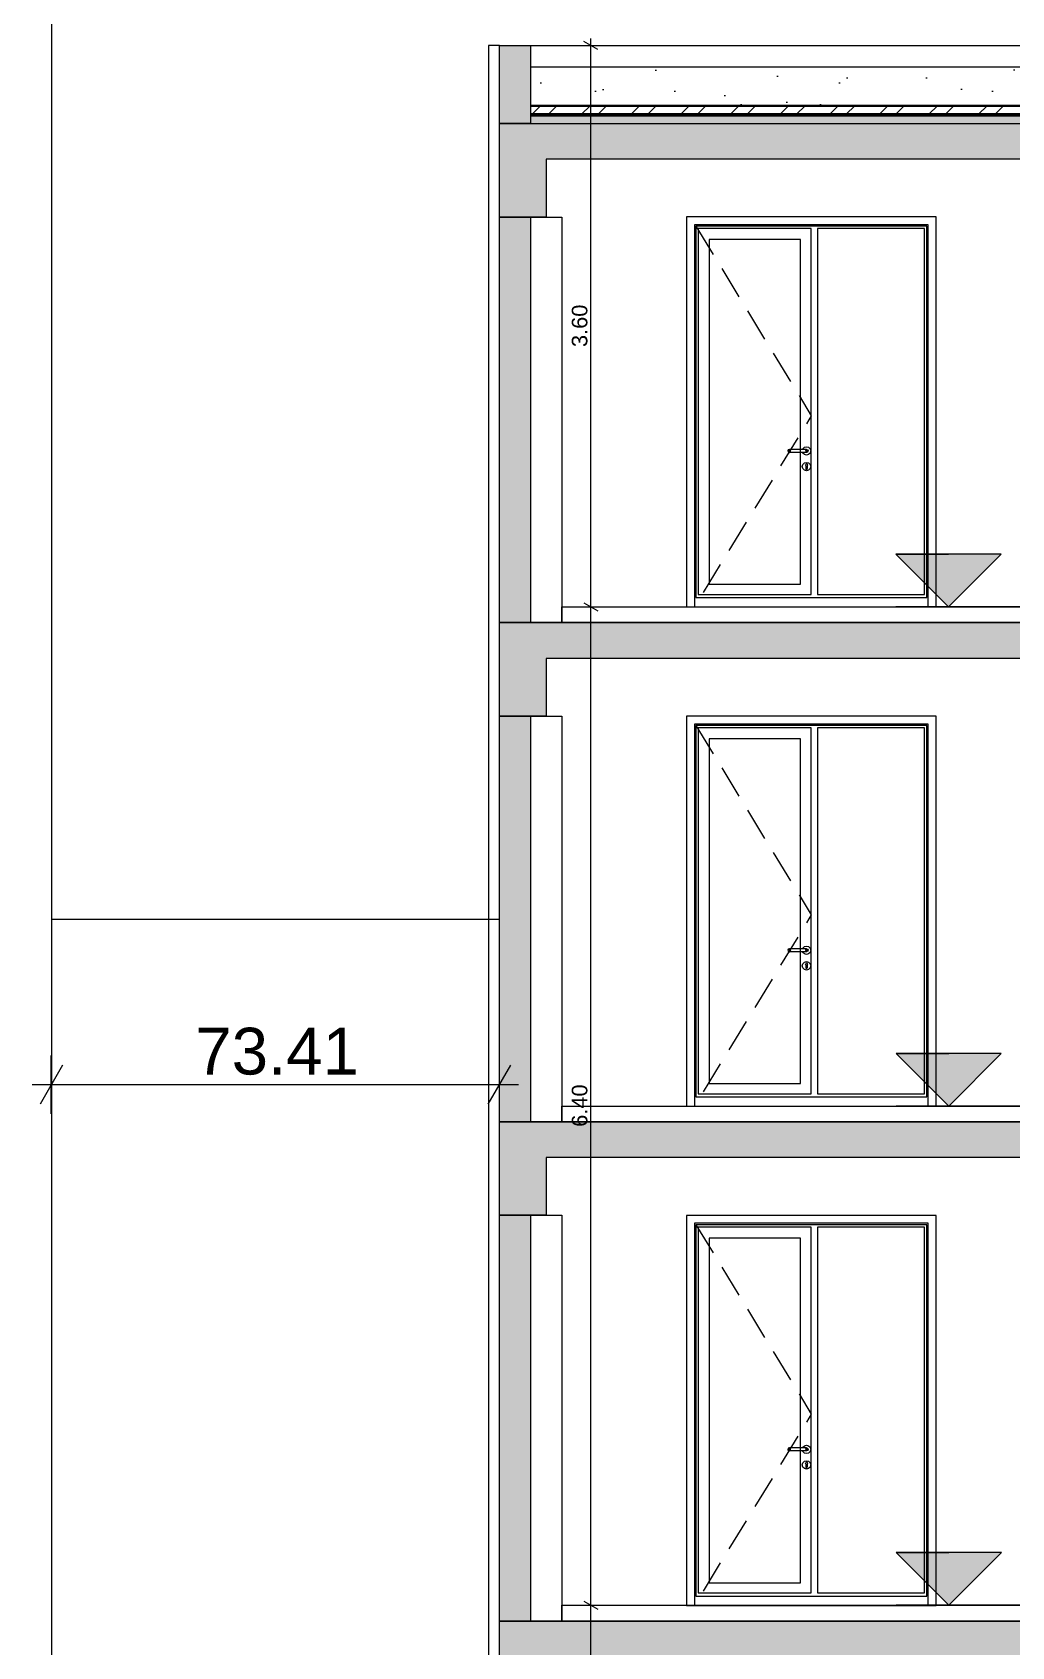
# Model space of a CAD drawing. Header units: millimetres. Extents: x 476571643 to 477489869, y 4620928210 to 4621294454.
# Drawn here: x 477453722 to 477460003, y 4621157020 to 4621167370 of the extents above; entities that cross this region are included whole.
import ezdxf

# ---------------------------------------------------------------- set-up
doc = ezdxf.new("R2010")
doc.units = ezdxf.units.MM
doc.header["$MEASUREMENT"] = 0
doc.linetypes.add('Hidden Line', pattern=[317.5, 211.666667, -105.833333])
for name, color, linetype, lineweight in [('0_0 Architecture_Pen_No__7', 7, 'Continuous', 0), ('0_Pen_No__1_Pen_No__250', 7, 'Continuous', 0), ('0_Pen_No__250_Pen_No__142', 142, 'Continuous', 0), ('2D Drafting - General_Pen_No__250_Pen_No__7', 7, 'Continuous', 0), ('2D Drafting - General_Pen_No__250_Pen_No__7_Pen_No__7', 7, 'Continuous', 0), ('2D Drafting - General_Pen_No__7_Pen_No__253', 252, 'Continuous', 0), ('Dimensioning - General_Pen_No__142', 142, 'Continuous', 0), ('gegmebi_Pen_No__7_Pen_No__250', 7, 'Continuous', 0), ('New_2D Drafting - General_Pen_No__250_Pen_No__7', 7, 'Continuous', 0), ('New_2D Drafting - General_Pen_No__250_Pen_No__7_Pen_No__250', 7, 'Continuous', 0), ('New_gegmebi_Pen_No__7_Pen_No__4', 7, 'Continuous', 0), ('New_reg_nak_Pen_No__7', 7, 'Continuous', 0), ('New_Structural - Bearing_Pen_No__1', 1, 'Continuous', 0), ('New_Structural - Bearing_Pen_No__253', 252, 'Continuous', 0), ('zoma_Pen_No__1', 1, 'Continuous', 0)]:
    doc.layers.add(name, color=color, linetype=linetype, lineweight=lineweight)
doc.layers.add('Dimensioning - General', color=7, linetype='Continuous')
doc.layers.add('zoma', color=7, linetype='Continuous')
doc.styles.add('GENERATED_STYLE_2', font='arial.ttf')
doc.linetypes.add('Break', pattern='A,0,[1,a-5 saxl бѓ’бѓђбѓ¦бѓ”бѓ‘бѓ”бѓ‘бѓ\x98_1.Shx,S=15.679026,R=0,X=0,Y=0],-1975.557214,0', length=1975.557214)
doc.dimstyles.new('GENERATED_STYLE__1', dxfattribs={"dimtxt": 100, "dimasz": 68.640772, "dimexe": 0.18, "dimexo": 0.0625, "dimgap": 0.09, "dimtad": 1, "dimlfac": 0.001, "dimzin": 0, "dimdsep": 46, "dimtxsty": 'GENERATED_STYLE_2', "dimblk": 'ARROWHEAD_2', "dimblk1": 'ARROWHEAD_2', "dimblk2": 'ARROWHEAD_2', "dimcen": 0.09, "dimse1": 1, "dimse2": 1, "dimclrd": 142, "dimclre": 142, "dimclrt": 142, "dimadec": 0, "dimazin": 0, "dimtfac": 1, "dimtdec": 4, "dimtmove": 0, "dimatfit": 3, "dimfxl": 1, "dimtolj": 1, "dimtzin": 0, "dimarcsym": 0})
doc.dimstyles.new('GENERATED_STYLE__27', dxfattribs={"dimtxt": 300, "dimasz": 190, "dimexe": 0.18, "dimexo": 3, "dimgap": 0.09, "dimtad": 1, "dimtih": 1, "dimtoh": 1, "dimlfac": 0.001, "dimzin": 0, "dimdsep": 46, "dimtxsty": 'GENERATED_STYLE_2', "dimblk": 'ARROWHEAD_2', "dimblk1": 'ARROWHEAD_2', "dimblk2": 'ARROWHEAD_2', "dimcen": 0.09, "dimclrd": 1, "dimclre": 1, "dimclrt": 1, "dimadec": 0, "dimazin": 0, "dimtfac": 1, "dimtdec": 4, "dimtmove": 0, "dimatfit": 3, "dimfxl": 1, "dimtolj": 1, "dimtzin": 0, "dimarcsym": 0})
pattern_1 = [(45, (476844527.15, 4621385791.04), (-459.6194, 459.6194), []), (45, (476844435.2, 4621385883), (-459.6194, 459.6194), [])]

# ---------------------------------------------------------------- blocks, each defined once
blk = doc.blocks.new('*D1509', base_point=(476844527, 4621385791))
at = {"layer": 'Dimensioning - General_Pen_No__142', "color": 142, "linetype": 'Continuous', "lineweight": 0, "transparency": 16777216}
for p, q in [((477457258, 4621157313), (477457348, 4621157260)), ((477457303, 4621154086), (477457303, 4621157287)), ((477457258, 4621154112), (477457348, 4621154059)), ((477457303, 4621154041), (477457303, 4621154086))]:
    blk.add_line(p, q, dxfattribs=at)
at = {"layer": 'Dimensioning - General_Pen_No__142', "color": 142, "lineweight": 0, "transparency": 16777216, "insert": (477457283, 4621155553), "char_height": 100, "attachment_point": 7, "rotation": 90, "style": 'GENERATED_STYLE_2'}
blk.add_mtext('\\A1;{\\pql;\\fArial CYR|b0|i0|c204|p34;3.20}', dxfattribs=at)
blk = doc.blocks.new('ARROWHEAD_2')
at = {"color": 0, "linetype": 'Continuous', "lineweight": 0}
for p, q in [((-0.378, -0.655), (0.378, 0.655)), ((0, 0), (-1, 0))]:
    blk.add_line(p, q, dxfattribs=at)
blk = doc.blocks.new('*D1510', base_point=(476844527, 4621385791))
at = {"layer": 'Dimensioning - General_Pen_No__142', "color": 142, "linetype": 'Continuous', "lineweight": 0, "transparency": 16777216}
for p, q in [((477457258, 4621163712), (477457348, 4621163660)), ((477457303, 4621157287), (477457303, 4621163686)), ((477457258, 4621157313), (477457348, 4621157260))]:
    blk.add_line(p, q, dxfattribs=at)
at = {"layer": 'Dimensioning - General_Pen_No__142', "color": 142, "lineweight": 0, "transparency": 16777216, "insert": (477457283, 4621160353), "char_height": 100, "attachment_point": 7, "rotation": 90, "style": 'GENERATED_STYLE_2'}
blk.add_mtext('\\A1;{\\pql;\\fArial CYR|b0|i0|c204|p34;6.40}', dxfattribs=at)
blk = doc.blocks.new('*D1511', base_point=(476844527, 4621385791))
at = {"layer": 'Dimensioning - General_Pen_No__142', "color": 142, "linetype": 'Continuous', "lineweight": 0, "transparency": 16777216}
for p, q in [((477457348, 4621167259), (477457258, 4621167311)), ((477457303, 4621167285), (477457303, 4621167329)), ((477457303, 4621163686), (477457303, 4621167285)), ((477457258, 4621163712), (477457348, 4621163660))]:
    blk.add_line(p, q, dxfattribs=at)
at = {"layer": 'Dimensioning - General_Pen_No__142', "color": 142, "lineweight": 0, "transparency": 16777216, "insert": (477457283, 4621165352), "char_height": 100, "attachment_point": 7, "rotation": 90, "style": 'GENERATED_STYLE_2'}
blk.add_mtext('\\A1;{\\pql;\\fArial CYR|b0|i0|c204|p34;3.60}', dxfattribs=at)
blk = doc.blocks.new('*D1672', base_point=(476844527, 4621385791))
at = {"layer": 'zoma_Pen_No__1', "color": 1, "linetype": 'Continuous', "lineweight": 0, "transparency": 16777216}
for p, q in [((477453917, 4621160749), (477453772, 4621160499)), ((477453844, 4621160436), (477453844, 4621160811)), ((477456645, 4621160499), (477456790, 4621160749)), ((477456718, 4621160436), (477456718, 4621160811)), ((477453722, 4621160624), (477453844, 4621160624)), ((477453844, 4621160624), (477456718, 4621160624)), ((477456718, 4621160624), (477456840, 4621160624))]:
    blk.add_line(p, q, dxfattribs=at)
at = {"layer": 'zoma_Pen_No__1', "color": 1, "lineweight": 0, "transparency": 16777216, "insert": (477454768, 4621160684), "char_height": 300, "attachment_point": 7, "style": 'GENERATED_STYLE_2'}
blk.add_mtext('\\A1;{\\pql;\\fArial CYR|b0|i0|c204|p34;73.41}', dxfattribs=at)

msp = doc.modelspace()

# ---------------------------------------------------------------- hatches: boundary and pattern name
at = {"layer": '0_0 Architecture_Pen_No__7', "linetype": 'Continuous', "lineweight": 0}
h = msp.add_hatch(dxfattribs=at)
h.set_pattern_fill('CUT_STONE', style=0, pattern_type=2)
h.set_pattern_definition([(45, (476844527.15, 4621386591.04), (-254.55844, 254.55844), [0, -240, 0, -360]), (110, (476845327.15, 4621386591.04), (338.28934, 123.12725), [0, -176, 0, -304])])
h.paths.add_polyline_path([(477466717.526, 4621167145.479), (477456917.501, 4621167145.479), (477456917.501, 4621166899.719), (477466717.526, 4621166899.719)])
h = msp.add_hatch(dxfattribs=at)
h.set_pattern_fill('DOUBLE_1_4', style=0, pattern_type=2)
h.set_pattern_definition(pattern_1)
h.paths.add_polyline_path([(477466717.526, 4621166899.719), (477456917.501, 4621166899.719), (477456917.501, 4621166896.719), (477466717.526, 4621166896.719)])
h = msp.add_hatch(dxfattribs=at)
h.set_pattern_fill('STEEL', style=0, pattern_type=2)
h.set_pattern_definition([(45, (476844527.15, 4621385791.04), (-159.099026, 159.099026), []), (45, (476844474.12, 4621385844.08), (-159.099026, 159.099026), [])])
h.paths.add_polyline_path([(477466717.526, 4621166896.719), (477456917.501, 4621166896.719), (477456917.501, 4621166847.099), (477466717.526, 4621166847.099)])
h = msp.add_hatch(dxfattribs=at)
h.set_pattern_fill('DOUBLE_1_4', style=0, pattern_type=2)
h.set_pattern_definition(pattern_1)
h.paths.add_polyline_path([(477466717.526, 4621166847.099), (477456917.501, 4621166847.099), (477456917.501, 4621166844.099), (477466717.526, 4621166844.099)])
h = msp.add_hatch(dxfattribs=at)
h.set_pattern_fill('ALUMINUM', style=0, pattern_type=2)
h.set_pattern_definition([(45, (476844527.15, 4621385791.04), (-176.7767, 176.7767), []), (45, (476844491.8, 4621385826.4), (-176.7767, 176.7767), []), (45, (476844456.44, 4621385861.75), (-176.7767, 176.7767), [])])
h.paths.add_polyline_path([(477466717.526, 4621166844.099), (477456917.501, 4621166844.099), (477456917.501, 4621166836.099), (477466717.526, 4621166836.099)])
h = msp.add_hatch(dxfattribs=at)
h.set_pattern_fill('STRUCTURAL_CONCRETE', style=0, pattern_type=2)
h.set_pattern_definition([(0, (476844527.15, 4621385791.04), (0, 623.5383), [60, -300]), (0, (476844707.15, 4621386102.8), (0, 623.5383), [60, -300]), (60, (476844527.15, 4621385791.04), (-540, 311.76916), [60, -300]), (60, (476844887.15, 4621385791.04), (-540, 311.76916), [60, -300]), (120, (476844587.15, 4621385791.04), (540, 311.76916), [60, -300]), (120, (476844947.15, 4621385791.04), (540, 311.76916), [60, -300]), (0, (476844527.15, 4621385851.04), (0, 120.000005), [0, -120.000005, 0, -180.000007]), (45, (476844587.15, 4621385851.04), (-84.852817, 84.852817), [0, -90.000004, 0, -150.000006])])
h.paths.add_polyline_path([(477466717.526, 4621166835.099), (477456917.501, 4621166835.099), (477456917.501, 4621166785.479), (477466717.526, 4621166785.479)])
at = {"layer": '0_Pen_No__250_Pen_No__142', "linetype": 'Continuous', "lineweight": 0}
for points in [[(477459597.872, 4621163685.831), (477459935.401, 4621164023.524), (477459260.179, 4621164023.359)], [(477459598.653, 4621160485.831), (477459936.182, 4621160823.524), (477459260.96, 4621160823.359)], [(477459599.434, 4621157285.831), (477459936.963, 4621157623.524), (477459261.741, 4621157623.359)]]:
    msp.add_hatch(color=142, dxfattribs=at).paths.add_polyline_path(points)
at = {"layer": '2D Drafting - General_Pen_No__250_Pen_No__7', "linetype": 'Continuous', "lineweight": 0}
for points in [[(477456717.526, 4621166785.465), (477466717.526, 4621166785.465), (477466717.526, 4621166555.457), (477463967.942, 4621166555.457), (477463667.526, 4621166555.457), (477457017.526, 4621166555.457), (477457017.526, 4621166185.465), (477456717.426, 4621166185.465)], [(477456717.526, 4621163585.642), (477463617.526, 4621163585.642), (477463617.526, 4621163355.457), (477457017.526, 4621163355.457), (477457017.526, 4621162985.642), (477456717.426, 4621162985.642)], [(477456717.526, 4621160385.819), (477463617.526, 4621160385.819), (477463617.526, 4621160155.812), (477457017.526, 4621160155.812), (477457017.526, 4621159785.819), (477456717.426, 4621159785.819)], [(477456716.992, 4621153985.443), (477456716.992, 4621156585.996), (477456717.426, 4621156585.996), (477456717.525, 4621157184.996), (477463617.526, 4621157184.996), (477463617.526, 4621156955.471), (477457017.526, 4621156955.471), (477457017.526, 4621156585.996), (477456917.248, 4621156585.996), (477456917.248, 4621153985.443)]]:
    msp.add_hatch(color=7, dxfattribs=at).paths.add_polyline_path(points)
at = {"layer": '2D Drafting - General_Pen_No__250_Pen_No__7_Pen_No__7', "linetype": 'Continuous', "lineweight": 0}
msp.add_hatch(color=7, dxfattribs=at).paths.add_polyline_path([(477456917.501, 4621166785.465), (477456717.501, 4621166785.465), (477456717.501, 4621167285.032), (477456917.501, 4621167285.032)])
at = {"layer": 'New_2D Drafting - General_Pen_No__250_Pen_No__7', "linetype": 'Continuous', "lineweight": 0}
for points in [[(477456717.526, 4621166185.465), (477456917.526, 4621166185.465), (477456917.526, 4621163585.642), (477456717.526, 4621163585.642)], [(477456717.526, 4621162985.642), (477456917.526, 4621162985.642), (477456917.526, 4621160385.819), (477456717.526, 4621160385.819)], [(477456717.526, 4621159785.819), (477456917.526, 4621159785.819), (477456917.526, 4621157184.996), (477456717.526, 4621157184.996)]]:
    msp.add_hatch(color=7, dxfattribs=at).paths.add_polyline_path(points)
at = {"layer": 'New_2D Drafting - General_Pen_No__250_Pen_No__7_Pen_No__250', "linetype": 'Continuous', "lineweight": 0}
h = msp.add_hatch(dxfattribs=at)
h.set_pattern_fill('BATT_INSULATION', style=0, pattern_type=2)
h.set_pattern_definition([(60, (476844527.15, 4621385791.044), (-38.9711432, 22.5), []), (122.8330945, (476844527.15, 4621385791.044), (36.8060797, 18.75), [])])
h.paths.add_polyline_path([(477456917.501, 4621166836.099), (477456917.501, 4621166835.099), (477466717.526, 4621166835.099), (477466717.526, 4621166836.099)])

# ---------------------------------------------------------------- linework, layer by layer
at = {"layer": '0_0 Architecture_Pen_No__7', "color": 7, "linetype": 'Continuous', "lineweight": 0, "flags": 128}
for points in [[(477466717.526, 4621167145.479), (477456917.501, 4621167145.479), (477456917.501, 4621166899.719), (477466717.526, 4621166899.719)], [(477466717.526, 4621166899.719), (477456917.501, 4621166899.719), (477456917.501, 4621166896.719), (477466717.526, 4621166896.719)], [(477466717.526, 4621166896.719), (477456917.501, 4621166896.719), (477456917.501, 4621166847.099), (477466717.526, 4621166847.099)], [(477466717.526, 4621166847.099), (477456917.501, 4621166847.099), (477456917.501, 4621166844.099), (477466717.526, 4621166844.099)], [(477466717.526, 4621166844.099), (477456917.501, 4621166844.099), (477456917.501, 4621166836.099), (477466717.526, 4621166836.099)], [(477466717.526, 4621166835.099), (477456917.501, 4621166835.099), (477456917.501, 4621166785.479), (477466717.526, 4621166785.479)]]:
    msp.add_lwpolyline(points, close=True, dxfattribs=at)
at = {"layer": '0_Pen_No__1_Pen_No__250', "color": 7, "linetype": 'Continuous', "lineweight": 0, "flags": 128}
for points in [[(477459597.872, 4621163685.831), (477459260.179, 4621164023.359), (477459597.79, 4621164023.442)], [(477459597.872, 4621163685.831), (477459935.401, 4621164023.524), (477459597.79, 4621164023.442)], [(477460860.261, 4621163686.139), (477459260.261, 4621163685.748)], [(477459598.653, 4621160485.831), (477459260.96, 4621160823.359), (477459598.571, 4621160823.442)], [(477459598.653, 4621160485.831), (477459936.182, 4621160823.524), (477459598.571, 4621160823.442)], [(477460861.042, 4621160486.139), (477459261.042, 4621160485.748)], [(477459599.434, 4621157285.831), (477459261.741, 4621157623.359), (477459599.352, 4621157623.442)], [(477459599.434, 4621157285.831), (477459936.963, 4621157623.524), (477459599.352, 4621157623.442)], [(477460861.823, 4621157286.139), (477459261.823, 4621157285.748)]]:
    msp.add_lwpolyline(points, dxfattribs=at)
at = {"layer": '0_Pen_No__250_Pen_No__142', "color": 142, "linetype": 'Continuous', "lineweight": 0, "flags": 128}
for points in [[(477459597.872, 4621163685.831), (477459935.401, 4621164023.524), (477459260.179, 4621164023.359)], [(477459598.653, 4621160485.831), (477459936.182, 4621160823.524), (477459260.96, 4621160823.359)], [(477459599.434, 4621157285.831), (477459936.963, 4621157623.524), (477459261.741, 4621157623.359)]]:
    msp.add_lwpolyline(points, close=True, dxfattribs=at)
at = {"layer": '2D Drafting - General_Pen_No__250_Pen_No__7', "color": 7, "linetype": 'Continuous', "lineweight": 0, "flags": 128}
for points in [[(477456717.526, 4621166785.465), (477466717.526, 4621166785.465), (477466717.526, 4621166555.457), (477463967.942, 4621166555.457), (477463667.526, 4621166555.457), (477457017.526, 4621166555.457), (477457017.526, 4621166185.465), (477456717.426, 4621166185.465)], [(477456717.526, 4621163585.642), (477463617.526, 4621163585.642), (477463617.526, 4621163355.457), (477457017.526, 4621163355.457), (477457017.526, 4621162985.642), (477456717.426, 4621162985.642)], [(477456717.526, 4621160385.819), (477463617.526, 4621160385.819), (477463617.526, 4621160155.812), (477457017.526, 4621160155.812), (477457017.526, 4621159785.819), (477456717.426, 4621159785.819)], [(477456716.992, 4621153985.443), (477456716.992, 4621156585.996), (477456717.426, 4621156585.996), (477456717.525, 4621157184.996), (477463617.526, 4621157184.996), (477463617.526, 4621156955.471), (477457017.526, 4621156955.471), (477457017.526, 4621156585.996), (477456917.248, 4621156585.996), (477456917.248, 4621153985.443)]]:
    msp.add_lwpolyline(points, close=True, dxfattribs=at)
at = {"layer": '2D Drafting - General_Pen_No__250_Pen_No__7_Pen_No__7', "color": 7, "linetype": 'Continuous', "lineweight": 0, "flags": 128}
msp.add_lwpolyline([(477456917.501, 4621166785.465), (477456717.501, 4621166785.465), (477456717.501, 4621167285.032), (477456917.501, 4621167285.032)], close=True, dxfattribs=at)
at = {"layer": '2D Drafting - General_Pen_No__7_Pen_No__253', "color": 252, "linetype": 'Continuous', "lineweight": 0, "flags": 128}
for points in [[(477457917.821, 4621163685.774), (477459517.821, 4621163685.774), (477459517.821, 4621166185.774), (477457917.821, 4621166185.774)], [(477457917.821, 4621166185.774), (477457917.821, 4621163685.774)], [(477457917.821, 4621160485.084), (477459517.821, 4621160485.084), (477459517.821, 4621162985.084), (477457917.821, 4621162985.084)], [(477457917.821, 4621162985.084), (477457917.821, 4621160485.084)], [(477457917.821, 4621157285.261), (477459517.821, 4621157285.261), (477459517.821, 4621159785.262), (477457917.821, 4621159785.261)], [(477457917.821, 4621159785.261), (477457917.821, 4621157285.261)]]:
    msp.add_lwpolyline(points, dxfattribs=at)
for points in [[(477459467.821, 4621166135.773), (477457967.821, 4621166135.773), (477457967.821, 4621163685.774), (477459467.821, 4621163685.776)], [(477459457.821, 4621166125.773), (477457977.821, 4621166125.773), (477457977.821, 4621163745.776), (477459457.821, 4621163745.776)], [(477458717.825, 4621166110.773), (477457992.821, 4621166110.773), (477457992.821, 4621163765.776), (477458717.821, 4621163765.776)], [(477459442.821, 4621166110.773), (477458757.821, 4621166110.773), (477458757.821, 4621163765.776), (477459442.821, 4621163765.776)], [(477458647.821, 4621166040.773), (477458062.821, 4621166040.773), (477458062.821, 4621163830.776), (477458647.821, 4621163830.776)], [(477459467.821, 4621162935.083), (477457967.821, 4621162935.083), (477457967.821, 4621160485.085), (477459467.821, 4621160485.086)], [(477459457.821, 4621162925.083), (477457977.821, 4621162925.083), (477457977.821, 4621160545.086), (477459457.821, 4621160545.086)], [(477458717.825, 4621162910.083), (477457992.821, 4621162910.083), (477457992.821, 4621160565.086), (477458717.821, 4621160565.086)], [(477459442.821, 4621162910.083), (477458757.821, 4621162910.083), (477458757.821, 4621160565.086), (477459442.821, 4621160565.086)], [(477458647.821, 4621162840.083), (477458062.821, 4621162840.083), (477458062.821, 4621160630.086), (477458647.821, 4621160630.086)], [(477459467.821, 4621159735.26), (477457967.821, 4621159735.26), (477457967.821, 4621157285.262), (477459467.821, 4621157285.263)], [(477459457.821, 4621159725.26), (477457977.821, 4621159725.26), (477457977.821, 4621157345.263), (477459457.821, 4621157345.263)], [(477458717.825, 4621159710.26), (477457992.821, 4621159710.26), (477457992.821, 4621157365.263), (477458717.821, 4621157365.263)], [(477459442.821, 4621159710.26), (477458757.821, 4621159710.26), (477458757.821, 4621157365.263), (477459442.821, 4621157365.263)], [(477458647.821, 4621159640.26), (477458062.821, 4621159640.26), (477458062.821, 4621157430.263), (477458647.821, 4621157430.263)]]:
    msp.add_lwpolyline(points, close=True, dxfattribs=at)
at = {"layer": '2D Drafting - General_Pen_No__7_Pen_No__253', "color": 252, "linetype": 'Hidden Line', "lineweight": 0, "flags": 128}
for points in [[(477457977.821, 4621166125.773), (477458717.821, 4621164911.651), (477457968.598, 4621163687.058)], [(477457977.821, 4621162925.083), (477458717.821, 4621161710.961), (477457968.598, 4621160486.369)], [(477457977.821, 4621159725.26), (477458717.821, 4621158511.138), (477457968.598, 4621157286.546)]]:
    msp.add_lwpolyline(points, dxfattribs=at)
at = {"layer": 'gegmebi_Pen_No__7_Pen_No__250', "color": 7, "linetype": 'Continuous', "lineweight": 0}
msp.add_line((477456717.497, 4621167285.032), (477466717.526, 4621167285.032), dxfattribs=at)
at = {"layer": 'gegmebi_Pen_No__7_Pen_No__250', "color": 7, "linetype": 'Continuous', "lineweight": 0, "flags": 128}
for points in [[(477463617.526, 4621163585.642), (477457117.526, 4621163585.642), (477457117.526, 4621163685.509), (477463617.526, 4621163685.509)], [(477463617.526, 4621160385.819), (477457117.526, 4621160385.819), (477457117.526, 4621160485.509), (477463617.526, 4621160485.509)], [(477463617.526, 4621157184.996), (477457117.526, 4621157184.996), (477457117.526, 4621157285.509), (477463617.526, 4621157285.509)]]:
    msp.add_lwpolyline(points, close=True, dxfattribs=at)
at = {"layer": 'New_2D Drafting - General_Pen_No__250_Pen_No__7', "color": 7, "linetype": 'Continuous', "lineweight": 0, "flags": 128}
for points in [[(477456717.526, 4621166185.465), (477456917.526, 4621166185.465), (477456917.526, 4621163585.642), (477456717.526, 4621163585.642)], [(477456717.526, 4621162985.642), (477456917.526, 4621162985.642), (477456917.526, 4621160385.819), (477456717.526, 4621160385.819)], [(477456717.526, 4621159785.819), (477456917.526, 4621159785.819), (477456917.526, 4621157184.996), (477456717.526, 4621157184.996)]]:
    msp.add_lwpolyline(points, close=True, dxfattribs=at)
at = {"layer": 'New_2D Drafting - General_Pen_No__250_Pen_No__7_Pen_No__250', "color": 7, "linetype": 'Continuous', "lineweight": 0, "flags": 128}
msp.add_lwpolyline([(477456917.501, 4621166836.099), (477456917.501, 4621166835.099), (477466717.526, 4621166835.099), (477466717.526, 4621166836.099)], close=True, dxfattribs=at)
at = {"layer": 'New_gegmebi_Pen_No__7_Pen_No__4', "color": 7, "linetype": 'Continuous', "lineweight": 0}
for points in [[(477457117.526, 4621163585.642), (477456717.526, 4621163585.642), (477456717.526, 4621166185.465), (477457117.526, 4621166185.465)], [(477457117.526, 4621160385.819), (477456717.526, 4621160385.819), (477456717.526, 4621162985.642), (477457117.526, 4621162985.642)], [(477457117.526, 4621157184.996), (477456717.526, 4621157184.996), (477456717.526, 4621159785.819), (477457117.526, 4621159785.819)]]:
    msp.add_lwpolyline(points, close=True, dxfattribs=at)
at = {"layer": 'New_reg_nak_Pen_No__7', "color": 7, "linetype": 'Continuous', "lineweight": 0, "flags": 128}
msp.add_lwpolyline([(477456717.626, 4621167285.032), (477456647.274, 4621167285.031), (477456647.599, 4621154085.437), (477456717.526, 4621154085.439)], dxfattribs=at)
at = {"layer": 'New_Structural - Bearing_Pen_No__1', "color": 1, "linetype": 'Continuous', "lineweight": 0}
msp.add_line((477453844.439, 4621172605.056), (477453844.439, 4621145873.73), dxfattribs=at)
at = {"layer": 'New_Structural - Bearing_Pen_No__1', "color": 1, "linetype": 'Break', "lineweight": 0}
msp.add_line((477453844.439, 4621161684.862), (477456717.476, 4621161684.862), dxfattribs=at)
at = {"layer": 'New_Structural - Bearing_Pen_No__253', "color": 252, "linetype": 'Continuous', "lineweight": 0}
for p, q in [((477458569.859, 4621164692.845), (477458566.93, 4621164685.774)), ((477458566.93, 4621164685.774), (477458569.859, 4621164678.703)), ((477458571.411, 4621164692.845), (477458568.652, 4621164685.774)), ((477458568.652, 4621164685.774), (477458571.411, 4621164678.703)), ((477458576.93, 4621164695.774), (477458569.859, 4621164692.845)), ((477458569.859, 4621164678.703), (477458576.93, 4621164675.774)), ((477458576.226, 4621164692.845), (477458574.114, 4621164685.774)), ((477458574.114, 4621164685.774), (477458576.226, 4621164678.703)), ((477458578.072, 4621164695.774), (477458576.93, 4621164695.774)), ((477458578.072, 4621164675.774), (477458576.93, 4621164675.774)), ((477458581.324, 4621164695.774), (477458578.072, 4621164695.774)), ((477458581.324, 4621164675.774), (477458578.072, 4621164675.774)), ((477458586.19, 4621164695.774), (477458581.324, 4621164695.774)), ((477458586.19, 4621164675.774), (477458581.324, 4621164675.774)), ((477458583.431, 4621164692.845), (477458582.288, 4621164685.774)), ((477458582.288, 4621164685.774), (477458583.431, 4621164678.703)), ((477458591.93, 4621164695.774), (477458586.19, 4621164695.774)), ((477458591.93, 4621164675.774), (477458586.19, 4621164675.774)), ((477458671.93, 4621164695.774), (477458591.93, 4621164695.774)), ((477458671.93, 4621164675.774), (477458591.93, 4621164675.774)), ((477458662.61, 4621164695.774), (477458663.548, 4621164699.274)), ((477458663.548, 4621164672.274), (477458662.61, 4621164675.774)), ((477458663.548, 4621164699.274), (477458673.43, 4621164709.157)), ((477458673.43, 4621164662.392), (477458663.548, 4621164672.274)), ((477458677.671, 4621164695.774), (477458671.93, 4621164695.774)), ((477458677.671, 4621164675.774), (477458671.93, 4621164675.774)), ((477458673.43, 4621164709.157), (477458686.93, 4621164712.774)), ((477458686.93, 4621164658.774), (477458673.43, 4621164662.392)), ((477458682.537, 4621164695.774), (477458677.671, 4621164695.774)), ((477458682.537, 4621164675.774), (477458677.671, 4621164675.774)), ((477458680.43, 4621164692.845), (477458681.572, 4621164685.774)), ((477458681.572, 4621164685.774), (477458680.43, 4621164678.703)), ((477458685.789, 4621164695.774), (477458682.537, 4621164695.774)), ((477458685.789, 4621164675.774), (477458682.537, 4621164675.774)), ((477458686.93, 4621164695.774), (477458685.789, 4621164695.774)), ((477458686.93, 4621164675.774), (477458685.789, 4621164675.774)), ((477458686.93, 4621164712.774), (477458700.43, 4621164709.157)), ((477458686.93, 4621164695.774), (477458694.001, 4621164692.845)), ((477458694.001, 4621164678.703), (477458686.93, 4621164675.774)), ((477458700.43, 4621164662.392), (477458686.93, 4621164658.774)), ((477458687.635, 4621164692.845), (477458689.747, 4621164685.774)), ((477458689.747, 4621164685.774), (477458687.635, 4621164678.703)), ((477458692.449, 4621164692.845), (477458695.208, 4621164685.774)), ((477458695.208, 4621164685.774), (477458692.449, 4621164678.703)), ((477458694.001, 4621164692.845), (477458696.93, 4621164685.774)), ((477458696.93, 4621164685.774), (477458694.001, 4621164678.703)), ((477458700.43, 4621164709.157), (477458710.313, 4621164699.274)), ((477458710.313, 4621164672.274), (477458700.43, 4621164662.392)), ((477458710.313, 4621164699.274), (477458713.93, 4621164685.774)), ((477458713.93, 4621164685.774), (477458710.313, 4621164672.274)), ((477458659.93, 4621164585.774), (477458663.548, 4621164599.274)), ((477458663.548, 4621164572.274), (477458659.93, 4621164585.774)), ((477458663.548, 4621164599.274), (477458673.43, 4621164609.157)), ((477458673.43, 4621164562.392), (477458663.548, 4621164572.274)), ((477458673.43, 4621164609.157), (477458686.93, 4621164612.774)), ((477458686.93, 4621164558.774), (477458673.43, 4621164562.392)), ((477458680.21, 4621164597.414), (477458679.463, 4621164595.467)), ((477458679.463, 4621164595.467), (477458681.93, 4621164590.174)), ((477458680.21, 4621164597.414), (477458681.555, 4621164600.918)), ((477458686.93, 4621164603.2), (477458681.555, 4621164600.918)), ((477458681.93, 4621164590.174), (477458681.93, 4621164588.661)), ((477458681.93, 4621164588.661), (477458681.93, 4621164585.774)), ((477458681.93, 4621164585.774), (477458681.93, 4621164582.888)), ((477458681.93, 4621164582.888), (477458681.93, 4621164577.114)), ((477458681.93, 4621164577.114), (477458681.93, 4621164573.274)), ((477458681.93, 4621164573.274), (477458683.395, 4621164569.739)), ((477458683.395, 4621164569.739), (477458686.93, 4621164568.274)), ((477458686.93, 4621164612.774), (477458700.43, 4621164609.157)), ((477458692.306, 4621164600.918), (477458686.93, 4621164603.2)), ((477458686.93, 4621164568.274), (477458690.466, 4621164569.739)), ((477458700.43, 4621164562.392), (477458686.93, 4621164558.774)), ((477458690.466, 4621164569.739), (477458691.93, 4621164573.274)), ((477458691.93, 4621164590.174), (477458694.398, 4621164595.467)), ((477458691.93, 4621164588.661), (477458691.93, 4621164590.174)), ((477458691.93, 4621164588.661), (477458691.93, 4621164585.774)), ((477458691.93, 4621164585.774), (477458691.93, 4621164582.888)), ((477458691.93, 4621164582.888), (477458691.93, 4621164577.114)), ((477458691.93, 4621164577.114), (477458691.93, 4621164573.274)), ((477458693.651, 4621164597.414), (477458692.306, 4621164600.918)), ((477458693.651, 4621164597.414), (477458694.398, 4621164595.467)), ((477458700.43, 4621164609.157), (477458710.313, 4621164599.274)), ((477458710.313, 4621164572.274), (477458700.43, 4621164562.392)), ((477458710.313, 4621164599.274), (477458713.93, 4621164585.774)), ((477458713.93, 4621164585.774), (477458710.313, 4621164572.274)), ((477458569.859, 4621161492.155), (477458566.93, 4621161485.084)), ((477458566.93, 4621161485.084), (477458569.859, 4621161478.013)), ((477458571.411, 4621161492.155), (477458568.652, 4621161485.084)), ((477458568.652, 4621161485.084), (477458571.411, 4621161478.013)), ((477458576.93, 4621161495.084), (477458569.859, 4621161492.155)), ((477458569.859, 4621161478.013), (477458576.93, 4621161475.084)), ((477458576.226, 4621161492.155), (477458574.114, 4621161485.084)), ((477458574.114, 4621161485.084), (477458576.226, 4621161478.013)), ((477458578.072, 4621161495.084), (477458576.93, 4621161495.084)), ((477458578.072, 4621161475.084), (477458576.93, 4621161475.084)), ((477458581.324, 4621161495.084), (477458578.072, 4621161495.084)), ((477458581.324, 4621161475.084), (477458578.072, 4621161475.084)), ((477458586.19, 4621161495.084), (477458581.324, 4621161495.084)), ((477458586.19, 4621161475.084), (477458581.324, 4621161475.084)), ((477458583.431, 4621161492.155), (477458582.288, 4621161485.084)), ((477458582.288, 4621161485.084), (477458583.431, 4621161478.013)), ((477458591.93, 4621161495.084), (477458586.19, 4621161495.084)), ((477458591.93, 4621161475.084), (477458586.19, 4621161475.084)), ((477458671.93, 4621161495.084), (477458591.93, 4621161495.084)), ((477458671.93, 4621161475.084), (477458591.93, 4621161475.084)), ((477458662.61, 4621161495.084), (477458663.548, 4621161498.584)), ((477458663.548, 4621161471.584), (477458662.61, 4621161475.084)), ((477458663.548, 4621161498.584), (477458673.43, 4621161508.467)), ((477458673.43, 4621161461.702), (477458663.548, 4621161471.584)), ((477458677.671, 4621161495.084), (477458671.93, 4621161495.084)), ((477458677.671, 4621161475.084), (477458671.93, 4621161475.084)), ((477458673.43, 4621161508.467), (477458686.93, 4621161512.084)), ((477458686.93, 4621161458.084), (477458673.43, 4621161461.702)), ((477458682.537, 4621161495.084), (477458677.671, 4621161495.084)), ((477458682.537, 4621161475.084), (477458677.671, 4621161475.084)), ((477458680.43, 4621161492.155), (477458681.572, 4621161485.084)), ((477458681.572, 4621161485.084), (477458680.43, 4621161478.013)), ((477458685.789, 4621161495.084), (477458682.537, 4621161495.084)), ((477458685.789, 4621161475.084), (477458682.537, 4621161475.084)), ((477458686.93, 4621161495.084), (477458685.789, 4621161495.084)), ((477458686.93, 4621161475.084), (477458685.789, 4621161475.084)), ((477458686.93, 4621161512.084), (477458700.43, 4621161508.467)), ((477458686.93, 4621161495.084), (477458694.001, 4621161492.155)), ((477458694.001, 4621161478.013), (477458686.93, 4621161475.084)), ((477458700.43, 4621161461.702), (477458686.93, 4621161458.084)), ((477458687.635, 4621161492.155), (477458689.747, 4621161485.084)), ((477458689.747, 4621161485.084), (477458687.635, 4621161478.013)), ((477458692.449, 4621161492.155), (477458695.208, 4621161485.084)), ((477458695.208, 4621161485.084), (477458692.449, 4621161478.013)), ((477458694.001, 4621161492.155), (477458696.93, 4621161485.084)), ((477458696.93, 4621161485.084), (477458694.001, 4621161478.013)), ((477458700.43, 4621161508.467), (477458710.313, 4621161498.584)), ((477458710.313, 4621161471.584), (477458700.43, 4621161461.702)), ((477458710.313, 4621161498.584), (477458713.93, 4621161485.084)), ((477458713.93, 4621161485.084), (477458710.313, 4621161471.584)), ((477458659.93, 4621161385.084), (477458663.548, 4621161398.584)), ((477458663.548, 4621161371.584), (477458659.93, 4621161385.084)), ((477458663.548, 4621161398.584), (477458673.43, 4621161408.467)), ((477458673.43, 4621161361.702), (477458663.548, 4621161371.584)), ((477458673.43, 4621161408.467), (477458686.93, 4621161412.084)), ((477458686.93, 4621161358.084), (477458673.43, 4621161361.702)), ((477458680.21, 4621161396.724), (477458679.463, 4621161394.777)), ((477458679.463, 4621161394.777), (477458681.93, 4621161389.484)), ((477458680.21, 4621161396.724), (477458681.555, 4621161400.228)), ((477458686.93, 4621161402.51), (477458681.555, 4621161400.228)), ((477458681.93, 4621161389.484), (477458681.93, 4621161387.971)), ((477458681.93, 4621161387.971), (477458681.93, 4621161385.084)), ((477458681.93, 4621161385.084), (477458681.93, 4621161382.198)), ((477458681.93, 4621161382.198), (477458681.93, 4621161376.424)), ((477458681.93, 4621161376.424), (477458681.93, 4621161372.584)), ((477458681.93, 4621161372.584), (477458683.395, 4621161369.049)), ((477458683.395, 4621161369.049), (477458686.93, 4621161367.584)), ((477458686.93, 4621161412.084), (477458700.43, 4621161408.467)), ((477458692.306, 4621161400.228), (477458686.93, 4621161402.51)), ((477458686.93, 4621161367.584), (477458690.466, 4621161369.049)), ((477458700.43, 4621161361.702), (477458686.93, 4621161358.084)), ((477458690.466, 4621161369.049), (477458691.93, 4621161372.584)), ((477458691.93, 4621161389.484), (477458694.398, 4621161394.777)), ((477458691.93, 4621161387.971), (477458691.93, 4621161389.484)), ((477458691.93, 4621161387.971), (477458691.93, 4621161385.084)), ((477458691.93, 4621161385.084), (477458691.93, 4621161382.198)), ((477458691.93, 4621161382.198), (477458691.93, 4621161376.424)), ((477458691.93, 4621161376.424), (477458691.93, 4621161372.584)), ((477458693.651, 4621161396.724), (477458692.306, 4621161400.228)), ((477458693.651, 4621161396.724), (477458694.398, 4621161394.777)), ((477458700.43, 4621161408.467), (477458710.313, 4621161398.584)), ((477458710.313, 4621161371.584), (477458700.43, 4621161361.702)), ((477458710.313, 4621161398.584), (477458713.93, 4621161385.084)), ((477458713.93, 4621161385.084), (477458710.313, 4621161371.584)), ((477458569.859, 4621158292.332), (477458566.93, 4621158285.261)), ((477458566.93, 4621158285.261), (477458569.859, 4621158278.19)), ((477458571.411, 4621158292.332), (477458568.652, 4621158285.261)), ((477458568.652, 4621158285.261), (477458571.411, 4621158278.19)), ((477458576.93, 4621158295.261), (477458569.859, 4621158292.332)), ((477458569.859, 4621158278.19), (477458576.93, 4621158275.261)), ((477458576.226, 4621158292.332), (477458574.114, 4621158285.261)), ((477458574.114, 4621158285.261), (477458576.226, 4621158278.19)), ((477458578.072, 4621158295.261), (477458576.93, 4621158295.261)), ((477458578.072, 4621158275.261), (477458576.93, 4621158275.261)), ((477458581.324, 4621158295.261), (477458578.072, 4621158295.261)), ((477458581.324, 4621158275.261), (477458578.072, 4621158275.261)), ((477458586.19, 4621158295.261), (477458581.324, 4621158295.261)), ((477458586.19, 4621158275.261), (477458581.324, 4621158275.261)), ((477458583.431, 4621158292.332), (477458582.288, 4621158285.261)), ((477458582.288, 4621158285.261), (477458583.431, 4621158278.19)), ((477458591.93, 4621158295.261), (477458586.19, 4621158295.261)), ((477458591.93, 4621158275.261), (477458586.19, 4621158275.261)), ((477458671.93, 4621158295.261), (477458591.93, 4621158295.261)), ((477458671.93, 4621158275.261), (477458591.93, 4621158275.261)), ((477458662.61, 4621158295.261), (477458663.548, 4621158298.761)), ((477458663.548, 4621158271.761), (477458662.61, 4621158275.261)), ((477458663.548, 4621158298.761), (477458673.43, 4621158308.644)), ((477458673.43, 4621158261.879), (477458663.548, 4621158271.761)), ((477458677.671, 4621158295.261), (477458671.93, 4621158295.261)), ((477458677.671, 4621158275.261), (477458671.93, 4621158275.261)), ((477458673.43, 4621158308.644), (477458686.93, 4621158312.261)), ((477458686.93, 4621158258.261), (477458673.43, 4621158261.879)), ((477458682.537, 4621158295.261), (477458677.671, 4621158295.261)), ((477458682.537, 4621158275.261), (477458677.671, 4621158275.261)), ((477458680.43, 4621158292.332), (477458681.572, 4621158285.261)), ((477458681.572, 4621158285.261), (477458680.43, 4621158278.19)), ((477458685.789, 4621158295.261), (477458682.537, 4621158295.261)), ((477458685.789, 4621158275.261), (477458682.537, 4621158275.261)), ((477458686.93, 4621158295.261), (477458685.789, 4621158295.261)), ((477458686.93, 4621158275.261), (477458685.789, 4621158275.261)), ((477458686.93, 4621158312.261), (477458700.43, 4621158308.644)), ((477458686.93, 4621158295.261), (477458694.001, 4621158292.332)), ((477458694.001, 4621158278.19), (477458686.93, 4621158275.261)), ((477458700.43, 4621158261.879), (477458686.93, 4621158258.261)), ((477458687.635, 4621158292.332), (477458689.747, 4621158285.261)), ((477458689.747, 4621158285.261), (477458687.635, 4621158278.19)), ((477458692.449, 4621158292.332), (477458695.208, 4621158285.261)), ((477458695.208, 4621158285.261), (477458692.449, 4621158278.19)), ((477458694.001, 4621158292.332), (477458696.93, 4621158285.261)), ((477458696.93, 4621158285.261), (477458694.001, 4621158278.19)), ((477458700.43, 4621158308.644), (477458710.313, 4621158298.761)), ((477458710.313, 4621158271.761), (477458700.43, 4621158261.879)), ((477458710.313, 4621158298.761), (477458713.93, 4621158285.261)), ((477458713.93, 4621158285.261), (477458710.313, 4621158271.761)), ((477458659.93, 4621158185.261), (477458663.548, 4621158198.761)), ((477458663.548, 4621158171.761), (477458659.93, 4621158185.261)), ((477458663.548, 4621158198.761), (477458673.43, 4621158208.644)), ((477458673.43, 4621158161.879), (477458663.548, 4621158171.761)), ((477458673.43, 4621158208.644), (477458686.93, 4621158212.261)), ((477458686.93, 4621158158.261), (477458673.43, 4621158161.879)), ((477458680.21, 4621158196.901), (477458679.463, 4621158194.954)), ((477458679.463, 4621158194.954), (477458681.93, 4621158189.661)), ((477458680.21, 4621158196.901), (477458681.555, 4621158200.405)), ((477458686.93, 4621158202.687), (477458681.555, 4621158200.405)), ((477458681.93, 4621158189.661), (477458681.93, 4621158188.148)), ((477458681.93, 4621158188.148), (477458681.93, 4621158185.261)), ((477458681.93, 4621158185.261), (477458681.93, 4621158182.375)), ((477458681.93, 4621158182.375), (477458681.93, 4621158176.601)), ((477458681.93, 4621158176.601), (477458681.93, 4621158172.761)), ((477458681.93, 4621158172.761), (477458683.395, 4621158169.226)), ((477458683.395, 4621158169.226), (477458686.93, 4621158167.761)), ((477458686.93, 4621158212.261), (477458700.43, 4621158208.644)), ((477458692.306, 4621158200.405), (477458686.93, 4621158202.687)), ((477458686.93, 4621158167.761), (477458690.466, 4621158169.226)), ((477458700.43, 4621158161.879), (477458686.93, 4621158158.261)), ((477458690.466, 4621158169.226), (477458691.93, 4621158172.761)), ((477458691.93, 4621158189.661), (477458694.398, 4621158194.954)), ((477458691.93, 4621158188.148), (477458691.93, 4621158189.661)), ((477458691.93, 4621158188.148), (477458691.93, 4621158185.261)), ((477458691.93, 4621158185.261), (477458691.93, 4621158182.375)), ((477458691.93, 4621158182.375), (477458691.93, 4621158176.601)), ((477458691.93, 4621158176.601), (477458691.93, 4621158172.761)), ((477458693.651, 4621158196.901), (477458692.306, 4621158200.405)), ((477458693.651, 4621158196.901), (477458694.398, 4621158194.954)), ((477458700.43, 4621158208.644), (477458710.313, 4621158198.761)), ((477458710.313, 4621158171.761), (477458700.43, 4621158161.879)), ((477458710.313, 4621158198.761), (477458713.93, 4621158185.261)), ((477458713.93, 4621158185.261), (477458710.313, 4621158171.761))]:
    msp.add_line(p, q, dxfattribs=at)

# ---------------------------------------------------------------- dimensions: what is measured, and where the dimension line sits
at = {"layer": 'Dimensioning - General', "color": 142, "linetype": 'Continuous', "lineweight": 0}
for base, p1, p2, picture, middle in [((477457303.075, 4621167285.032), (477459517.821, 4621163685.774), (477456917.501, 4621167285.032), '*D1511', (477457233.075, 4621165482.257)), ((477457303.075, 4621163685.774), (477464017.526, 4621157286.509), (477459517.821, 4621163685.774), '*D1510', (477457233.075, 4621160482.995)), ((477457303.075, 4621157286.509), (477457117.526, 4621154085.509), (477464017.526, 4621157286.509), '*D1509', (477457233.075, 4621155682.863))]:
    dim = msp.add_linear_dim(base=base, p1=p1, p2=p2, angle=90, dimstyle='GENERATED_STYLE__1', dxfattribs=at)
    dim.commit()
    dim.dimension.update_dxf_attribs({"geometry": picture, "text_midpoint": middle, "dimtype": 160, "text_rotation": 90})
at = {"layer": 'zoma', "color": 1, "linetype": 'Continuous', "lineweight": 0}
dim = msp.add_linear_dim(base=(477456717.526, 4621160623.833), p1=(477453844.439, 4621159074.865), p2=(477456717.526, 4621160620.646), text='73.41', dimstyle='GENERATED_STYLE__27', dxfattribs=at)
dim.commit()
dim.dimension.update_dxf_attribs({"geometry": '*D1672', "text_midpoint": (477455272.07, 4621160833.833), "dimtype": 160})

doc.saveas('drawing.dxf')
